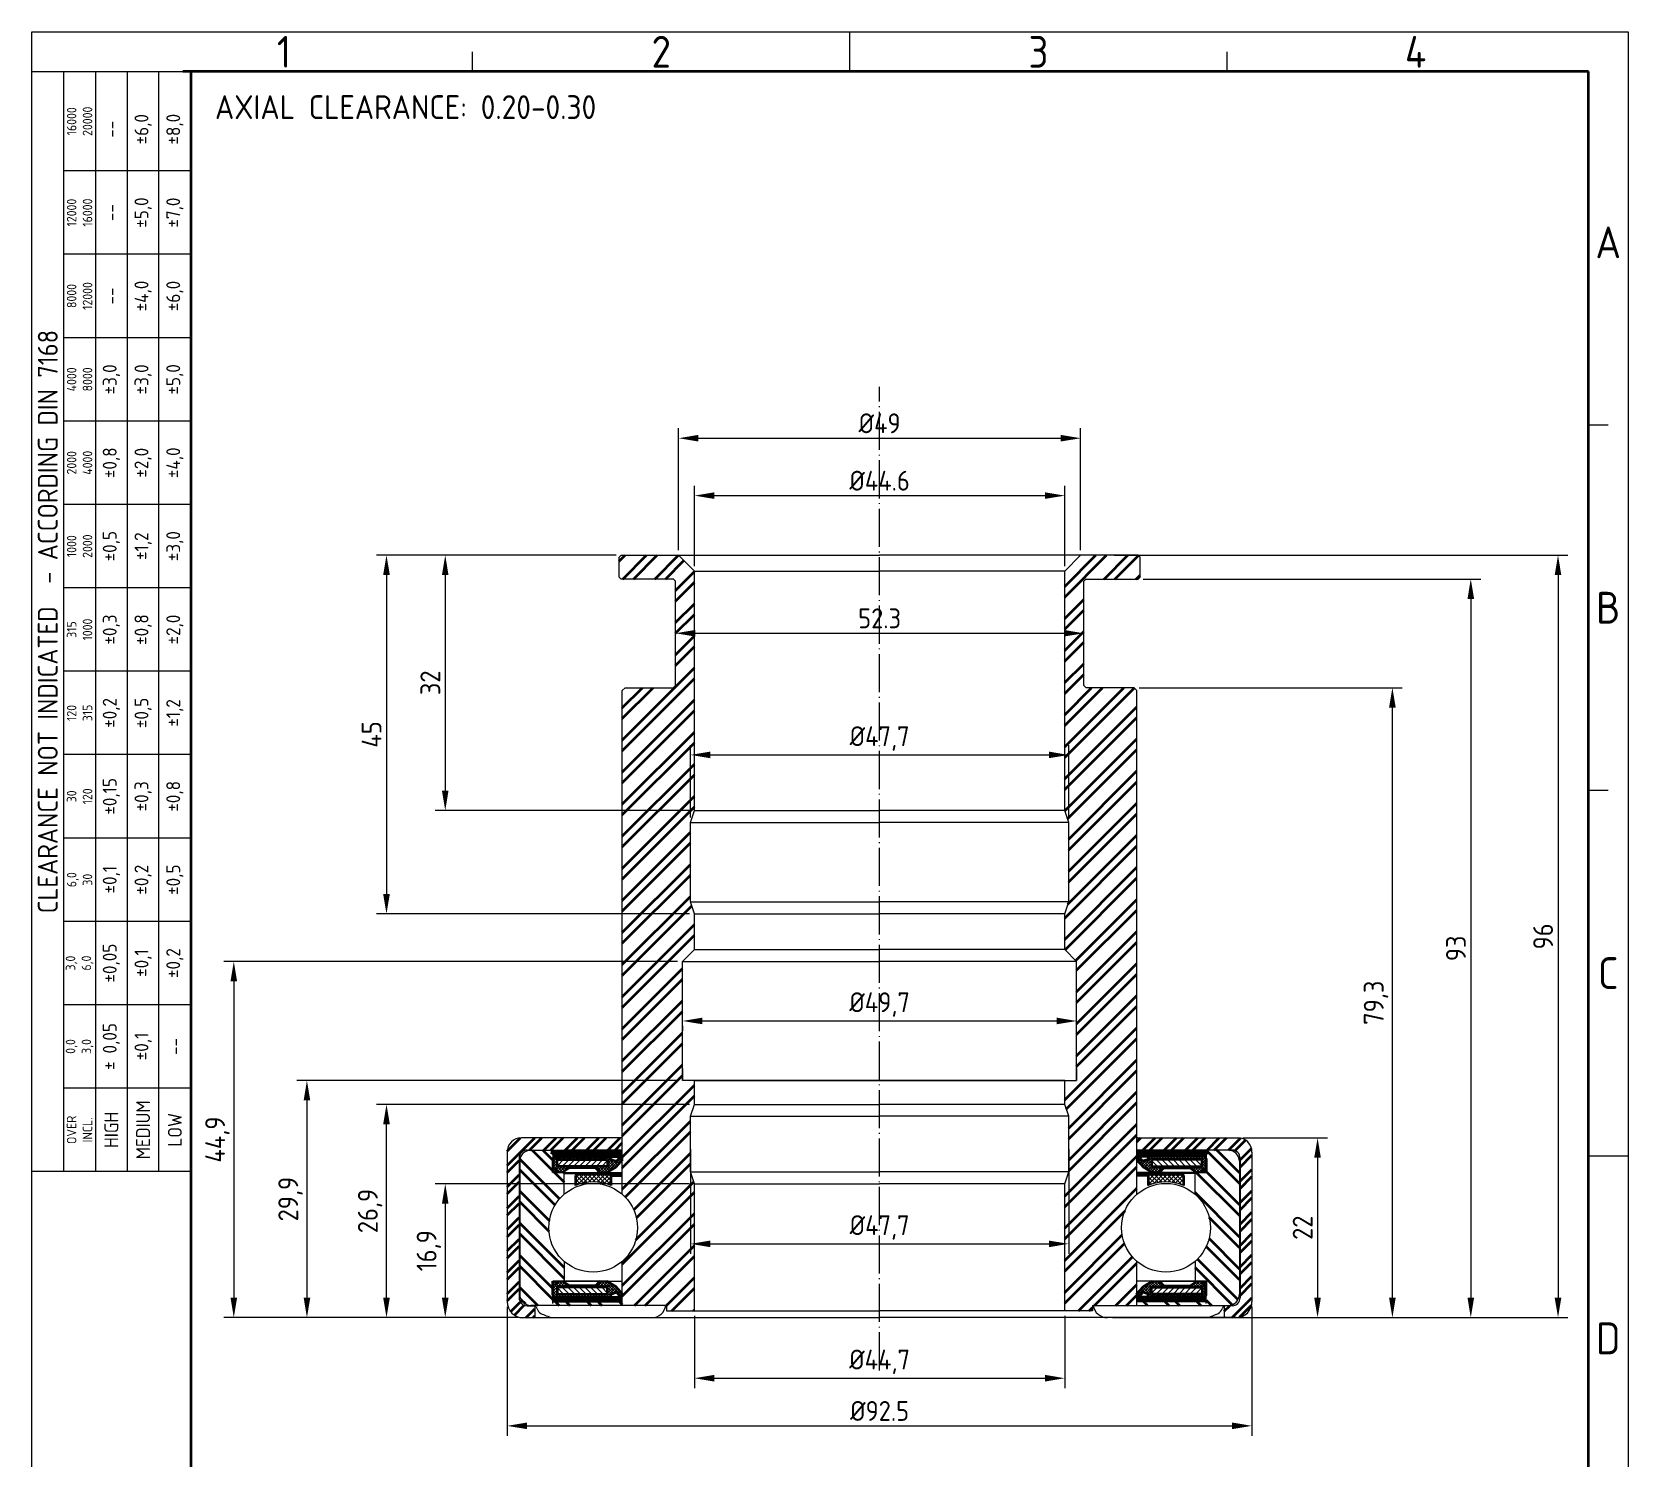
# Model space of a CAD drawing. Extents: x 0 to 201, y 0 to 281.
# Drawn here: x 0 to 201, y 101.4 to 281 of the extents above; entities that cross this region are included whole.
import ezdxf
from ezdxf.enums import TextEntityAlignment as Align

# ---------------------------------------------------------------- set-up
doc = ezdxf.new("R2010")
doc.units = 0
doc.linetypes.add('ACAD_ISO04W100', pattern=[30, 24, -3, 0, -3])
doc.layers.get('0').update_dxf_attribs({"linetype": 'CONTINUOUS'})
doc.layers.get('Defpoints').update_dxf_attribs({"linetype": 'CONTINUOUS'})
for name, color, linetype, lineweight in [('AM_0', 7, 'CONTINUOUS', 50), ('AM_4', 3, 'CONTINUOUS', 25), ('AM_6', 2, 'CONTINUOUS', 35), ('AM_8', 1, 'CONTINUOUS', 25), ('AM_BOR', 7, 'CONTINUOUS', 50)]:
    doc.layers.add(name, color=color, linetype=linetype, lineweight=lineweight)
doc.styles.add('ACISOTS', font='isocp.shx', dxfattribs={"height": 1})
doc.styles.get("Standard").update_dxf_attribs({"font": 'ISOCP.SHX'})
doc.dimstyles.new('ISO-25', dxfattribs={"dimtxt": 2.5, "dimasz": 2.5, "dimexe": 1.25, "dimexo": 0.625, "dimtad": 1, "dimtxsty": 'Standard', "dimcen": 2.5, "dimadec": 0, "dimazin": 0, "dimtfac": 1, "dimtmove": 0, "dimatfit": 3, "dimfxl": 1, "dimarcsym": 0})

# ---------------------------------------------------------------- blocks, each defined once
blk = doc.blocks.new('A4 ZTL')
at = {"layer": 'AM_0'}
for p, q in [((196, 276), (19, 276)), ((20, 276), (20, 5)), ((196, 5), (196, 276))]:
    blk.add_line(p, q, dxfattribs=at)
at = {"layer": 'AM_BOR', "color": 135, "lineweight": 25}
for p, q in [((0, 0), (0, 281)), ((0, 281), (201, 281)), ((103, 276), (103, 281)), ((201, 281), (201, 0)), ((55.5, 276), (55.5, 278.5)), ((150.5, 276), (150.5, 278.5)), ((4, 137.5), (4, 276)), ((8, 276), (8, 137.5)), ((12, 276), (12, 137.5)), ((16, 137.5), (16, 276)), ((20, 263.5), (4, 263.5)), ((20, 253), (4, 253)), ((20, 242.5), (4, 242.5)), ((20, 232), (4, 232)), ((198.5, 231.5), (196, 231.5)), ((20, 221.5), (4, 221.5)), ((20, 211), (4, 211)), ((20, 200.5), (4, 200.5)), ((20, 190), (4, 190)), ((198.5, 185.5), (196, 185.5)), ((20, 179.5), (4, 179.5)), ((20, 169), (4, 169)), ((20, 158.5), (4, 158.5)), ((20, 148), (4, 148)), ((196, 139.5), (201, 139.5))]:
    blk.add_line(p, q, dxfattribs=at)
blk.add_lwpolyline([(20, 276), (20, 137.5), (0, 137.5), (0, 276)], close=True, dxfattribs=at)
at = {"layer": 'AM_BOR', "color": 135, "lineweight": 25, "style": 'ACISOTS'}
for s, p in [('1', (31.75, 278.5)), ('2', (79.25, 278.5)), ('3', (126.75, 278.5)), ('4', (174.25, 278.5)), ('A', (198.5, 254.5)), ('B', (198.5, 208.5)), ('C', (198.5, 162.5)), ('D', (198.5, 116.5))]:
    blk.add_text(s, height=4, dxfattribs=at).set_placement(p, align=Align.MIDDLE)
at = {"layer": 'AM_BOR', "color": 135, "lineweight": 25, "attachment_point": 5, "rotation": 90}
for s, insert, char_height, width in [('16000\\P20000', (6, 269.75), 1.2, 12.5), ('--', (10, 268.75), 1.75, 10.5), ('±6,0', (14, 268.75), 1.75, 10.5), ('±8,0', (18, 268.75), 1.75, 10.5), ('12000\\P16000', (6, 258.25), 1.2, 10.5), ('±5,0', (14, 258.25), 1.75, 10.5), ('±7,0', (18, 258.25), 1.75, 10.5), ('--', (10, 258.25), 1.75, 10.5), ('8000\\P12000', (6, 247.75), 1.2, 10.5), ('±4,0', (14, 247.75), 1.75, 10.5), ('±6,0', (18, 247.75), 1.75, 10.5), ('--', (10, 247.75), 1.75, 10.5), ('{\\Fisocp.shx|c0;CLEARANCE NOT INDICATED  - ACCORDING DIN 7168}', (2, 206.75), 2.5, 138.5), ('4000\\P8000', (6, 237.25), 1.2, 10.5), ('±3,0', (10, 237.25), 1.75, 10.5), ('±3,0', (14, 237.25), 1.75, 10.5), ('±5,0', (18, 237.25), 1.75, 10.5), ('2000\\P4000', (6, 226.75), 1.2, 10.5), ('±0,8', (10, 226.75), 1.75, 10.5), ('±2,0', (14, 226.75), 1.75, 10.5), ('±4,0', (18, 226.75), 1.75, 10.5), ('1000\\P2000', (6, 216.25), 1.2, 10.5), ('±0,5', (10, 216.25), 1.75, 10.5), ('±1,2', (14, 216.25), 1.75, 10.5), ('±3,0', (18, 216.25), 1.75, 10.5), ('315\\P1000', (6, 205.75), 1.2, 10.5), ('±0,3', (10, 205.75), 1.75, 10.5), ('±0,8', (14, 205.75), 1.75, 10.5), ('±2,0', (18, 205.75), 1.75, 10.5), ('±0,2', (10, 195.25), 1.75, 10.5), ('±0,5', (14, 195.25), 1.75, 10.5), ('120\\P315', (6, 195.25), 1.2, 10.5), ('±1,2', (18, 195.25), 1.75, 10.5), ('30\\P120', (6, 184.75), 1.2, 10.5), ('±0,15', (10, 184.75), 1.75, 10.5), ('±0,3', (14, 184.75), 1.75, 10.5), ('±0,8', (18, 184.75), 1.75, 10.5), ('6,0\\P30', (6, 174.25), 1.2, 10.5), ('±0,1', (10, 174.25), 1.75, 10.5), ('±0,2', (14, 174.25), 1.75, 10.5), ('±0,5', (18, 174.25), 1.75, 10.5), ('±0,05', (10, 163.75), 1.75, 10.5), ('±0,1', (14, 163.75), 1.75, 10.5), ('±0,2', (18, 163.75), 1.75, 10.5), ('3,0\\P6,0', (6, 163.75), 1.2, 10.5), ('± 0,05', (10, 153.25), 1.75, 10.5), ('0,0\\P3,0', (6, 153.25), 1.2, 10.5), ('\\pt4.79529;±0,1', (14, 153.25), 1.75, 10.5), ('--', (18, 153.25), 1.75, 10.5), ('HIGH', (10, 142.75), 1.75, 10.5), ('MEDIUM', (14, 142.75), 1.75, 10.5), ('LOW', (18, 142.75), 1.75, 10.5), ('{\\Fisocp.shx|c0;OVER\\PINCL.}', (6, 142.75), 1.2, 10.5)]:
    blk.add_mtext(s, dxfattribs=dict(at, insert=insert, char_height=char_height, width=width))
blk = doc.blocks.new('*D67')
at = {"layer": 'AM_4', "color": 0, "lineweight": -2, "transparency": 16777216}
for p, q in [((136.3, 215.11), (193.43, 215.11)), ((192.18, 212.61), (192.18, 121.61)), ((136.06, 119.11), (193.43, 119.11))]:
    blk.add_line(p, q, dxfattribs=at)
at = {"layer": 'AM_4', "color": 0, "transparency": 16777216}
for points in [[(191.76, 212.61), (192.59, 212.61), (192.18, 215.11)], [(191.76, 121.61), (192.59, 121.61), (192.18, 119.11)]]:
    blk.add_solid(points, dxfattribs=at)
at = {"layer": 'Defpoints', "color": 0, "transparency": 16777216}
for p in [(135.68, 215.11), (135.43, 119.11), (192.18, 119.11)]:
    blk.add_point(p, dxfattribs=at)
at = {"layer": 'AM_4', "color": 0, "transparency": 16777216, "insert": (190.3, 167.11), "char_height": 2.5, "attachment_point": 5, "rotation": 90}
blk.add_mtext('96', dxfattribs=at)
blk = doc.blocks.new('*D68')
at = {"layer": 'AM_4', "color": 0, "lineweight": -2, "transparency": 16777216}
for p, q in [((139.92, 212.11), (182.44, 212.11)), ((181.19, 209.61), (181.19, 121.61)), ((171.94, 119.11), (182.44, 119.11))]:
    blk.add_line(p, q, dxfattribs=at)
at = {"layer": 'AM_4', "color": 0, "transparency": 16777216}
for points in [[(180.78, 209.61), (181.61, 209.61), (181.19, 212.11)], [(180.78, 121.61), (181.61, 121.61), (181.19, 119.11)]]:
    blk.add_solid(points, dxfattribs=at)
at = {"layer": 'Defpoints', "color": 0, "transparency": 16777216}
for p in [(139.3, 212.11), (171.32, 119.11), (181.19, 119.11)]:
    blk.add_point(p, dxfattribs=at)
at = {"layer": 'AM_4', "color": 0, "transparency": 16777216, "insert": (179.32, 165.61), "char_height": 2.5, "attachment_point": 5, "rotation": 90}
blk.add_mtext('93', dxfattribs=at)
blk = doc.blocks.new('*D69')
at = {"layer": 'AM_4', "color": 0, "lineweight": -2, "transparency": 16777216}
for p, q in [((59.85, 120.48), (59.85, 104.23)), ((153.64, 120.48), (153.64, 104.23)), ((62.35, 105.48), (151.14, 105.48))]:
    blk.add_line(p, q, dxfattribs=at)
at = {"layer": 'AM_4', "color": 0, "transparency": 16777216}
for points in [[(62.35, 105.9), (62.35, 105.07), (59.85, 105.48)], [(151.14, 105.9), (151.14, 105.07), (153.64, 105.48)]]:
    blk.add_solid(points, dxfattribs=at)
at = {"layer": 'Defpoints', "color": 0, "transparency": 16777216}
for p in [(59.85, 121.11), (153.64, 121.11), (153.64, 105.48)]:
    blk.add_point(p, dxfattribs=at)
at = {"layer": 'AM_4', "color": 0, "transparency": 16777216, "insert": (106.75, 107.36), "char_height": 2.5, "attachment_point": 5}
blk.add_mtext('%%C92.5', dxfattribs=at)
blk = doc.blocks.new('*D70')
at = {"layer": 'AM_4', "color": 0, "lineweight": -2, "transparency": 16777216}
for p, q in [((83.43, 119.34), (83.43, 110.23)), ((130.06, 119.34), (130.06, 110.23)), ((85.93, 111.48), (127.56, 111.48))]:
    blk.add_line(p, q, dxfattribs=at)
at = {"layer": 'AM_4', "color": 0, "transparency": 16777216}
for points in [[(85.93, 111.9), (85.93, 111.06), (83.43, 111.48)], [(127.56, 111.9), (127.56, 111.06), (130.06, 111.48)]]:
    blk.add_solid(points, dxfattribs=at)
at = {"layer": 'Defpoints', "color": 0, "transparency": 16777216}
for p in [(83.43, 119.96), (130.06, 119.96), (130.06, 111.48)]:
    blk.add_point(p, dxfattribs=at)
at = {"layer": 'AM_4', "color": 0, "transparency": 16777216, "insert": (106.75, 113.54), "char_height": 2.5, "attachment_point": 5}
blk.add_mtext('%%C44,7', dxfattribs=at)
blk = doc.blocks.new('*D71')
at = {"layer": 'AM_4', "color": 0, "lineweight": -2, "transparency": 16777216}
for p, q in [((152.48, 141.75), (163.15, 141.75)), ((161.9, 139.25), (161.9, 121.61)), ((150.77, 119.11), (163.15, 119.11))]:
    blk.add_line(p, q, dxfattribs=at)
at = {"layer": 'AM_4', "color": 0, "transparency": 16777216}
for points in [[(161.48, 139.25), (162.31, 139.25), (161.9, 141.75)], [(161.48, 121.61), (162.31, 121.61), (161.9, 119.11)]]:
    blk.add_solid(points, dxfattribs=at)
at = {"layer": 'Defpoints', "color": 0, "transparency": 16777216}
for p in [(151.85, 141.75), (150.14, 119.11), (161.9, 119.11)]:
    blk.add_point(p, dxfattribs=at)
at = {"layer": 'AM_4', "color": 0, "transparency": 16777216, "insert": (160.02, 130.43), "char_height": 2.5, "attachment_point": 5, "rotation": 90}
blk.add_mtext('22', dxfattribs=at)
blk = doc.blocks.new('*D72')
at = {"layer": 'AM_4', "color": 0, "lineweight": -2, "transparency": 16777216}
for p, q in [((83.43, 213.73), (83.43, 223.86)), ((130.06, 213.73), (130.06, 223.86)), ((85.93, 222.61), (127.56, 222.61))]:
    blk.add_line(p, q, dxfattribs=at)
at = {"layer": 'AM_4', "color": 0, "transparency": 16777216}
for points in [[(85.93, 223.03), (85.93, 222.2), (83.43, 222.61)], [(127.56, 223.03), (127.56, 222.2), (130.06, 222.61)]]:
    blk.add_solid(points, dxfattribs=at)
at = {"layer": 'Defpoints', "color": 0, "transparency": 16777216}
for p in [(130.06, 222.61), (83.43, 213.11), (130.06, 213.11)]:
    blk.add_point(p, dxfattribs=at)
at = {"layer": 'AM_4', "color": 0, "transparency": 16777216, "insert": (106.75, 224.49), "char_height": 2.5, "attachment_point": 5}
blk.add_mtext('%%C44.6', dxfattribs=at)
blk = doc.blocks.new('*D73')
at = {"layer": 'AM_4', "color": 0, "lineweight": -2, "transparency": 16777216}
for p, q in [((81.05, 205.91), (81.05, 206.53)), ((83.55, 205.28), (129.95, 205.28)), ((132.45, 205.91), (132.45, 206.53))]:
    blk.add_line(p, q, dxfattribs=at)
at = {"layer": 'AM_4', "color": 0, "transparency": 16777216}
for points in [[(83.55, 205.7), (83.55, 204.87), (81.05, 205.28)], [(129.95, 205.7), (129.95, 204.87), (132.45, 205.28)]]:
    blk.add_solid(points, dxfattribs=at)
at = {"layer": 'Defpoints', "color": 0, "transparency": 16777216}
for p in [(81.05, 205.28), (132.45, 205.28), (132.45, 205.28)]:
    blk.add_point(p, dxfattribs=at)
at = {"layer": 'AM_4', "color": 0, "transparency": 16777216, "insert": (106.75, 207.16), "char_height": 2.5, "attachment_point": 5}
blk.add_mtext('52.3', dxfattribs=at)
blk = doc.blocks.new('*D74')
at = {"layer": 'AM_4', "color": 0, "lineweight": -2, "transparency": 16777216}
for p, q in [((81.43, 215.73), (81.43, 231.09)), ((83.93, 229.84), (129.56, 229.84)), ((132.06, 215.73), (132.06, 231.09))]:
    blk.add_line(p, q, dxfattribs=at)
at = {"layer": 'AM_4', "color": 0, "transparency": 16777216}
for points in [[(83.93, 230.26), (83.93, 229.43), (81.43, 229.84)], [(129.56, 230.26), (129.56, 229.43), (132.06, 229.84)]]:
    blk.add_solid(points, dxfattribs=at)
at = {"layer": 'Defpoints', "color": 0, "transparency": 16777216}
for p in [(132.06, 229.84), (81.43, 215.11), (132.06, 215.11)]:
    blk.add_point(p, dxfattribs=at)
at = {"layer": 'AM_4', "color": 0, "transparency": 16777216, "insert": (106.75, 231.72), "char_height": 2.5, "attachment_point": 5}
blk.add_mtext('%%C49', dxfattribs=at)
blk = doc.blocks.new('*D75')
at = {"layer": 'AM_4', "color": 0, "lineweight": -2, "transparency": 16777216}
for p, q in [((139.42, 198.41), (172.57, 198.41)), ((171.32, 121.61), (171.32, 195.91)), ((162.52, 119.11), (172.57, 119.11))]:
    blk.add_line(p, q, dxfattribs=at)
at = {"layer": 'AM_4', "color": 0, "transparency": 16777216}
for points in [[(170.9, 195.91), (171.74, 195.91), (171.32, 198.41)], [(170.9, 121.61), (171.74, 121.61), (171.32, 119.11)]]:
    blk.add_solid(points, dxfattribs=at)
at = {"layer": 'Defpoints', "color": 0, "transparency": 16777216}
for p in [(138.8, 198.41), (171.32, 198.41), (161.9, 119.11)]:
    blk.add_point(p, dxfattribs=at)
at = {"layer": 'AM_4', "color": 0, "transparency": 16777216, "insert": (169.26, 158.76), "char_height": 2.5, "attachment_point": 5, "rotation": 90}
blk.add_mtext('79,3', dxfattribs=at)
blk = doc.blocks.new('*D76')
at = {"layer": 'AM_4', "color": 0, "lineweight": -2, "transparency": 16777216}
for p, q in [((82.93, 182.09), (82.93, 191.21)), ((130.56, 182.09), (130.56, 191.21)), ((85.43, 189.96), (128.06, 189.96))]:
    blk.add_line(p, q, dxfattribs=at)
at = {"layer": 'AM_4', "color": 0, "transparency": 16777216}
for points in [[(85.43, 190.38), (85.43, 189.55), (82.93, 189.96)], [(128.06, 190.38), (128.06, 189.55), (130.56, 189.96)]]:
    blk.add_solid(points, dxfattribs=at)
at = {"layer": 'Defpoints', "color": 0, "transparency": 16777216}
for p in [(130.56, 189.96), (82.93, 181.46), (130.56, 181.46)]:
    blk.add_point(p, dxfattribs=at)
at = {"layer": 'AM_4', "color": 0, "transparency": 16777216, "insert": (106.75, 192.03), "char_height": 2.5, "attachment_point": 5}
blk.add_mtext('%%c47,7', dxfattribs=at)
blk = doc.blocks.new('*D77')
at = {"layer": 'AM_4', "color": 0, "lineweight": -2, "transparency": 16777216}
for p, q in [((131.56, 157.09), (131.56, 157.71)), ((81.93, 155.84), (81.93, 155.21)), ((84.43, 156.46), (129.06, 156.46))]:
    blk.add_line(p, q, dxfattribs=at)
at = {"layer": 'AM_4', "color": 0, "transparency": 16777216}
for points in [[(84.43, 156.88), (84.43, 156.05), (81.93, 156.46)], [(129.06, 156.88), (129.06, 156.05), (131.56, 156.46)]]:
    blk.add_solid(points, dxfattribs=at)
at = {"layer": 'Defpoints', "color": 0, "transparency": 16777216}
for p in [(81.93, 156.46), (131.56, 156.46), (131.56, 156.46)]:
    blk.add_point(p, dxfattribs=at)
at = {"layer": 'AM_4', "color": 0, "transparency": 16777216, "insert": (106.75, 158.53), "char_height": 2.5, "attachment_point": 5}
blk.add_mtext('%%C49,7', dxfattribs=at)
blk = doc.blocks.new('*D78')
at = {"layer": 'AM_4', "color": 0, "lineweight": -2, "transparency": 16777216}
for p, q in [((82.93, 140.34), (82.93, 127.15)), ((130.56, 140.34), (130.56, 127.15)), ((85.43, 128.4), (128.06, 128.4))]:
    blk.add_line(p, q, dxfattribs=at)
at = {"layer": 'AM_4', "color": 0, "transparency": 16777216}
for points in [[(85.43, 128.81), (85.43, 127.98), (82.93, 128.4)], [(128.06, 128.81), (128.06, 127.98), (130.56, 128.4)]]:
    blk.add_solid(points, dxfattribs=at)
at = {"layer": 'Defpoints', "color": 0, "transparency": 16777216}
for p in [(82.93, 140.96), (130.56, 140.96), (130.56, 128.4)]:
    blk.add_point(p, dxfattribs=at)
at = {"layer": 'AM_4', "color": 0, "transparency": 16777216, "insert": (106.75, 130.46), "char_height": 2.5, "attachment_point": 5}
blk.add_mtext('%%C47,7', dxfattribs=at)
blk = doc.blocks.new('*D79')
at = {"layer": 'AM_4', "color": 0, "lineweight": -2, "transparency": 16777216}
for p, q in [((82.81, 135.96), (50.8, 135.96)), ((52.05, 133.46), (52.05, 121.61)), ((61.23, 119.11), (50.8, 119.11))]:
    blk.add_line(p, q, dxfattribs=at)
at = {"layer": 'AM_4', "color": 0, "transparency": 16777216}
for points in [[(51.63, 133.46), (52.46, 133.46), (52.05, 135.96)], [(51.63, 121.61), (52.46, 121.61), (52.05, 119.11)]]:
    blk.add_solid(points, dxfattribs=at)
at = {"layer": 'Defpoints', "color": 0, "transparency": 16777216}
for p in [(83.43, 135.96), (52.05, 119.11), (61.85, 119.11)]:
    blk.add_point(p, dxfattribs=at)
at = {"layer": 'AM_4', "color": 0, "transparency": 16777216, "insert": (49.99, 127.53), "char_height": 2.5, "attachment_point": 5, "rotation": 90}
blk.add_mtext('16,9', dxfattribs=at)
blk = doc.blocks.new('*D80')
at = {"layer": 'AM_4', "color": 0, "lineweight": -2, "transparency": 16777216}
for p, q in [((82.81, 145.96), (43.4, 145.96)), ((44.65, 121.61), (44.65, 143.46)), ((48.72, 119.11), (43.4, 119.11))]:
    blk.add_line(p, q, dxfattribs=at)
at = {"layer": 'AM_4', "color": 0, "transparency": 16777216}
for points in [[(44.23, 143.46), (45.07, 143.46), (44.65, 145.96)], [(44.23, 121.61), (45.07, 121.61), (44.65, 119.11)]]:
    blk.add_solid(points, dxfattribs=at)
at = {"layer": 'Defpoints', "color": 0, "transparency": 16777216}
for p in [(44.65, 145.96), (83.43, 145.96), (49.34, 119.11)]:
    blk.add_point(p, dxfattribs=at)
at = {"layer": 'AM_4', "color": 0, "transparency": 16777216, "insert": (42.59, 132.53), "char_height": 2.5, "attachment_point": 5, "rotation": 90}
blk.add_mtext('26,9', dxfattribs=at)
blk = doc.blocks.new('*D81')
at = {"layer": 'AM_4', "color": 0, "lineweight": -2, "transparency": 16777216}
for p, q in [((81.31, 148.96), (33.38, 148.96)), ((34.63, 146.46), (34.63, 121.61)), ((60.6, 119.11), (33.38, 119.11))]:
    blk.add_line(p, q, dxfattribs=at)
at = {"layer": 'AM_4', "color": 0, "transparency": 16777216}
for points in [[(34.22, 146.46), (35.05, 146.46), (34.63, 148.96)], [(34.22, 121.61), (35.05, 121.61), (34.63, 119.11)]]:
    blk.add_solid(points, dxfattribs=at)
at = {"layer": 'Defpoints', "color": 0, "transparency": 16777216}
for p in [(81.93, 148.96), (34.63, 119.11), (61.23, 119.11)]:
    blk.add_point(p, dxfattribs=at)
at = {"layer": 'AM_4', "color": 0, "transparency": 16777216, "insert": (32.57, 134.03), "char_height": 2.5, "attachment_point": 5, "rotation": 90}
blk.add_mtext('29,9', dxfattribs=at)
blk = doc.blocks.new('*D82')
at = {"layer": 'AM_4', "color": 0, "lineweight": -2, "transparency": 16777216}
for p, q in [((81.31, 163.96), (24.17, 163.96)), ((25.42, 161.46), (25.42, 121.61)), ((51.42, 119.11), (24.17, 119.11))]:
    blk.add_line(p, q, dxfattribs=at)
at = {"layer": 'AM_4', "color": 0, "transparency": 16777216}
for points in [[(25.01, 161.46), (25.84, 161.46), (25.42, 163.96)], [(25.01, 121.61), (25.84, 121.61), (25.42, 119.11)]]:
    blk.add_solid(points, dxfattribs=at)
at = {"layer": 'Defpoints', "color": 0, "transparency": 16777216}
for p in [(81.93, 163.96), (25.42, 119.11), (52.05, 119.11)]:
    blk.add_point(p, dxfattribs=at)
at = {"layer": 'AM_4', "color": 0, "transparency": 16777216, "insert": (23.36, 141.53), "char_height": 2.5, "attachment_point": 5, "rotation": 90}
blk.add_mtext('44,9', dxfattribs=at)
blk = doc.blocks.new('*D83')
at = {"layer": 'AM_4', "color": 0, "lineweight": -2, "transparency": 16777216}
for p, q in [((73.57, 215.11), (50.8, 215.11)), ((52.05, 212.61), (52.05, 185.46)), ((82.81, 182.96), (50.8, 182.96))]:
    blk.add_line(p, q, dxfattribs=at)
at = {"layer": 'AM_4', "color": 0, "transparency": 16777216}
for points in [[(51.63, 212.61), (52.46, 212.61), (52.05, 215.11)], [(51.63, 185.46), (52.46, 185.46), (52.05, 182.96)]]:
    blk.add_solid(points, dxfattribs=at)
at = {"layer": 'Defpoints', "color": 0, "transparency": 16777216}
for p in [(74.2, 215.11), (52.05, 182.96), (83.43, 182.96)]:
    blk.add_point(p, dxfattribs=at)
at = {"layer": 'AM_4', "color": 0, "transparency": 16777216, "insert": (50.17, 199.04), "char_height": 2.5, "attachment_point": 5, "rotation": 90}
blk.add_mtext('32', dxfattribs=at)
blk = doc.blocks.new('*D84')
at = {"layer": 'AM_4', "color": 0, "lineweight": -2, "transparency": 16777216}
for p, q in [((51.42, 215.11), (43.4, 215.11)), ((44.65, 212.61), (44.65, 172.46)), ((82.81, 169.96), (43.4, 169.96))]:
    blk.add_line(p, q, dxfattribs=at)
at = {"layer": 'AM_4', "color": 0, "transparency": 16777216}
for points in [[(44.23, 212.61), (45.07, 212.61), (44.65, 215.11)], [(44.23, 172.46), (45.07, 172.46), (44.65, 169.96)]]:
    blk.add_solid(points, dxfattribs=at)
at = {"layer": 'Defpoints', "color": 0, "transparency": 16777216}
for p in [(52.05, 215.11), (44.65, 169.96), (83.43, 169.96)]:
    blk.add_point(p, dxfattribs=at)
at = {"layer": 'AM_4', "color": 0, "transparency": 16777216, "insert": (42.77, 192.54), "char_height": 2.5, "attachment_point": 5, "rotation": 90}
blk.add_mtext('45', dxfattribs=at)

msp = doc.modelspace()

# ---------------------------------------------------------------- hatches: boundary and pattern name
at = {"layer": 'AM_0'}
h = msp.add_hatch(dxfattribs=at)
h.set_pattern_fill('ANSI32', color=1, scale=0.3)
h.set_pattern_definition([(45, (-274.3796, -47.7744), (-2.020558, 2.020558), []), (45, (-273.0326, -47.7744), (-2.020558, 2.020558), [])])
h.paths.add_polyline_path([(83.431, 213.108), (81.431, 215.108), (74.196, 215.108), (73.946, 214.858), (73.946, 212.358), (74.196, 212.108), (80.796, 212.108), (81.046, 211.858), (81.046, 198.708), (80.746, 198.408), (74.696, 198.408), (74.346, 198.058), (74.346, 139.057), (74.375, 139.03), (74.346, 138.997), (74.346, 134.636, -0.217055), (76.266, 130.421, -0.217055), (74.346, 126.207), (74.346, 122.095), (74.375, 122.062), (74.346, 122.035), (74.346, 120.646), (79.931, 120.646), (79.931, 119.963), (83.431, 119.963), (83.431, 135.963), (82.931, 137.463), (82.931, 144.463), (83.431, 145.963), (83.431, 148.963), (81.931, 148.963), (81.931, 150.463), (81.931, 163.963), (83.431, 165.463), (83.431, 169.963), (82.931, 171.463), (82.931, 181.463), (83.431, 182.963)])
h.paths.add_polyline_path([(139.146, 198.058), (138.796, 198.408), (132.746, 198.408), (132.446, 198.708), (132.446, 211.858), (132.696, 212.108), (139.296, 212.108), (139.546, 212.358), (139.546, 214.858), (139.296, 215.108), (132.06, 215.108), (130.06, 213.108), (130.06, 182.963), (130.56, 181.463), (130.56, 171.463), (130.06, 169.963), (130.06, 165.463), (131.56, 163.963), (131.56, 148.963), (130.06, 148.963), (130.06, 145.963), (130.56, 144.463), (130.56, 137.463), (130.06, 135.963), (130.06, 119.963), (133.56, 119.963), (133.56, 120.646), (139.146, 120.646), (139.146, 122.035), (139.116, 122.062), (139.146, 122.095), (139.146, 126.207, -0.217055), (137.226, 130.421, -0.217055), (139.146, 134.636), (139.146, 138.997), (139.116, 139.03), (139.146, 139.057)])
h = msp.add_hatch(dxfattribs=at)
h.set_pattern_fill('ANSI32', color=1, scale=0.2)
h.set_pattern_definition([(45, (-274.3796, -47.7744), (-1.3470384, 1.3470384), []), (45, (-273.4816, -47.7744), (-1.3470384, 1.3470384), [])])
h.paths.add_polyline_path([(73.129, 140.196), (74.346, 140.196), (74.346, 141.748), (74.246, 141.748), (61.641, 141.748, 0.4142136), (59.851, 139.958), (59.851, 121.105, 0.4142136), (61.851, 119.105), (63.351, 119.105), (63.351, 120.605), (62.351, 120.605, -0.4142136), (61.351, 121.605), (61.351, 139.196, -0.4142136), (62.351, 140.196)])
h.paths.add_polyline_path([(146.477, 140.196), (150.666, 140.196), (151.141, 140.196, -0.4142136), (152.141, 139.196), (152.141, 121.605, -0.4142136), (151.141, 120.605), (150.141, 120.605), (150.141, 119.105), (151.641, 119.105, 0.4142136), (153.641, 121.105), (153.641, 139.958, 0.4142136), (151.851, 141.748), (139.146, 141.748), (139.146, 140.196)])
h = msp.add_hatch(dxfattribs=at)
h.set_pattern_fill('ANSI32', color=1, scale=0.3, angle=90)
h.set_pattern_definition([(135, (-274.3796, -47.7744), (-2.020558, -2.020558), []), (135, (-274.3796, -46.4274), (-2.020558, -2.020558), [])])
h.paths.add_polyline_path([(65.618, 139.159), (65.618, 139.721), (65.34, 139.944), (65.618, 139.944), (65.618, 140.196), (62.825, 140.196, 0.4142136), (61.429, 138.8), (61.429, 122.043, 0.4142136), (62.825, 120.646), (74.346, 120.646), (74.346, 121.2), (65.618, 121.2), (65.618, 123.689), (67.015, 123.689), (67.015, 126.207, -0.217055), (65.095, 130.421, -0.217055), (67.015, 134.636), (67.015, 137.264), (66.875, 137.403), (65.618, 137.403)])
h.paths.add_polyline_path([(150.666, 140.196), (147.873, 140.196), (147.873, 139.944), (148.151, 139.944), (147.873, 139.721), (147.873, 137.403), (146.616, 137.403), (146.477, 137.264), (146.477, 134.636, -0.217055), (148.397, 130.421, -0.217055), (146.477, 126.207), (146.477, 123.689), (147.873, 123.689), (147.873, 121.933), (147.873, 121.2), (139.146, 121.2), (139.146, 120.646), (150.666, 120.646, 0.4142136), (152.062, 122.043), (152.062, 138.793, 0.415553)])
at = {"layer": 'AM_8'}
h = msp.add_hatch(dxfattribs=at)
h.set_pattern_fill('_U', color=256, scale=0.250789, angle=135, style=0, double=1, pattern_type=0)
h.set_pattern_definition([(225, (296.8268, 226.311), (-0.17733484, 0.17733484), []), (135, (296.8268, 226.311), (0.17733484, 0.17733484), [])])
edge = h.paths.add_edge_path()
edge.add_line((65.869, 139.41), (72.906, 139.41))
edge.add_line((72.906, 139.41), (72.906, 139.02))
edge.add_line((72.906, 139.02), (73.61, 138.79))
edge.add_line((73.61, 138.79), (74.069, 139.304))
edge.add_line((74.069, 139.304), (74.346, 139.057))
edge.add_line((74.346, 139.057), (74.346, 138.997))
edge.add_line((74.346, 138.997), (73.514, 138.067))
edge.add_line((73.514, 138.067), (72.395, 137.403))
edge.add_line((72.395, 137.403), (71.512, 137.403))
edge.add_line((71.512, 137.403), (70.969, 137.991))
edge.add_line((70.969, 137.991), (67.692, 137.991))
edge.add_line((67.692, 137.991), (66.797, 137.403))
edge.add_line((66.797, 137.403), (66.091, 137.403))
edge.add_line((66.091, 137.403), (65.968, 137.925))
edge.add_line((65.968, 137.925), (65.968, 137.403))
edge.add_line((65.968, 137.403), (65.869, 137.403))
edge.add_arc((65.869, 137.654), 0.251, 540, 630, ccw=False)
edge.add_line((65.618, 137.654), (65.618, 139.159))
edge.add_line((65.618, 139.159), (65.869, 139.41))
h.paths.add_polyline_path([(72.497, 138.144), (72.497, 139.01), (66.13, 139.01), (66.13, 138.144)], flags=16)
h = msp.add_hatch(dxfattribs=at)
h.set_pattern_fill('_U', color=256, scale=0.501579, angle=135, style=0, pattern_type=0)
h.set_pattern_definition([(225, (296.8268, 226.311), (-0.3546697, 0.3546697), [])])
h.paths.add_polyline_path([(72.497, 138.144), (66.13, 138.144), (66.13, 139.01), (72.497, 139.01)])
h = msp.add_hatch(dxfattribs=at)
h.set_pattern_fill('_U', color=256, scale=0.250789, angle=135, style=0, double=1, pattern_type=0)
h.set_pattern_definition([(315, (-83.33556, 226.311), (0.17733484, 0.17733484), []), (45, (-83.33556, 226.311), (-0.17733484, 0.17733484), [])])
edge = h.paths.add_edge_path()
edge.add_line((147.622, 139.41), (140.585, 139.41))
edge.add_line((140.585, 139.41), (140.585, 139.02))
edge.add_line((140.585, 139.02), (139.882, 138.79))
edge.add_line((139.882, 138.79), (139.422, 139.304))
edge.add_line((139.422, 139.304), (139.146, 139.057))
edge.add_line((139.146, 139.057), (139.146, 138.997))
edge.add_line((139.146, 138.997), (139.977, 138.067))
edge.add_line((139.977, 138.067), (141.096, 137.403))
edge.add_line((141.096, 137.403), (141.979, 137.403))
edge.add_line((141.979, 137.403), (142.522, 137.991))
edge.add_line((142.522, 137.991), (145.799, 137.991))
edge.add_line((145.799, 137.991), (146.694, 137.403))
edge.add_line((146.694, 137.403), (147.401, 137.403))
edge.add_line((147.401, 137.403), (147.524, 137.925))
edge.add_line((147.524, 137.925), (147.524, 137.403))
edge.add_line((147.524, 137.403), (147.622, 137.403))
edge.add_arc((147.622, 137.654), 0.251, -90, 0)
edge.add_line((147.873, 137.654), (147.873, 139.159))
edge.add_line((147.873, 139.159), (147.622, 139.41))
h.paths.add_polyline_path([(140.994, 138.144), (140.994, 139.01), (147.361, 139.01), (147.361, 138.144)], flags=16)
h = msp.add_hatch(dxfattribs=at)
h.set_pattern_fill('_U', color=256, scale=0.501579, angle=135, style=0, pattern_type=0)
h.set_pattern_definition([(315, (-83.33556, 226.311), (0.3546697, 0.3546697), [])])
h.paths.add_polyline_path([(140.994, 138.144), (147.361, 138.144), (147.361, 139.01), (140.994, 139.01)])
h = msp.add_hatch(dxfattribs=at)
h.set_pattern_fill('_U', color=256, scale=0.250789, angle=135, style=0, double=1, pattern_type=0)
h.set_pattern_definition([(135, (296.8268, 34.78094), (-0.17733484, -0.17733484), []), (225, (296.8268, 34.78094), (0.17733484, -0.17733484), [])])
edge = h.paths.add_edge_path()
edge.add_line((65.869, 121.682), (72.906, 121.682))
edge.add_line((72.906, 121.682), (72.906, 122.072))
edge.add_line((72.906, 122.072), (73.61, 122.302))
edge.add_line((73.61, 122.302), (74.069, 121.788))
edge.add_line((74.069, 121.788), (74.346, 122.035))
edge.add_line((74.346, 122.035), (74.346, 122.095))
edge.add_line((74.346, 122.095), (73.514, 123.025))
edge.add_line((73.514, 123.025), (72.395, 123.689))
edge.add_line((72.395, 123.689), (71.512, 123.689))
edge.add_line((71.512, 123.689), (70.969, 123.101))
edge.add_line((70.969, 123.101), (67.692, 123.101))
edge.add_line((67.692, 123.101), (66.797, 123.689))
edge.add_line((66.797, 123.689), (66.091, 123.689))
edge.add_line((66.091, 123.689), (65.968, 123.167))
edge.add_line((65.968, 123.167), (65.968, 123.689))
edge.add_line((65.968, 123.689), (65.869, 123.689))
edge.add_arc((65.869, 123.438), 0.251, -270, -180)
edge.add_line((65.618, 123.438), (65.618, 121.933))
edge.add_line((65.618, 121.933), (65.869, 121.682))
h.paths.add_polyline_path([(72.497, 122.948), (72.497, 122.082), (66.13, 122.082), (66.13, 122.948)], flags=16)
h = msp.add_hatch(dxfattribs=at)
h.set_pattern_fill('_U', color=256, scale=0.501579, angle=135, style=0, pattern_type=0)
h.set_pattern_definition([(135, (296.8268, 34.78094), (-0.3546697, -0.3546697), [])])
h.paths.add_polyline_path([(72.497, 122.948), (66.13, 122.948), (66.13, 122.082), (72.497, 122.082)])
h = msp.add_hatch(dxfattribs=at)
h.set_pattern_fill('_U', color=256, scale=0.250789, angle=135, style=0, double=1, pattern_type=0)
h.set_pattern_definition([(45, (-83.33556, 34.78094), (0.17733484, -0.17733484), []), (315, (-83.33556, 34.78094), (-0.17733484, -0.17733484), [])])
edge = h.paths.add_edge_path()
edge.add_line((147.622, 121.682), (140.585, 121.682))
edge.add_line((140.585, 121.682), (140.585, 122.072))
edge.add_line((140.585, 122.072), (139.882, 122.302))
edge.add_line((139.882, 122.302), (139.422, 121.788))
edge.add_line((139.422, 121.788), (139.146, 122.035))
edge.add_line((139.146, 122.035), (139.146, 122.095))
edge.add_line((139.146, 122.095), (139.977, 123.025))
edge.add_line((139.977, 123.025), (141.096, 123.689))
edge.add_line((141.096, 123.689), (141.979, 123.689))
edge.add_line((141.979, 123.689), (142.522, 123.101))
edge.add_line((142.522, 123.101), (145.799, 123.101))
edge.add_line((145.799, 123.101), (146.694, 123.689))
edge.add_line((146.694, 123.689), (147.401, 123.689))
edge.add_line((147.401, 123.689), (147.524, 123.167))
edge.add_line((147.524, 123.167), (147.524, 123.689))
edge.add_line((147.524, 123.689), (147.622, 123.689))
edge.add_arc((147.622, 123.438), 0.251, 720, 810, ccw=False)
edge.add_line((147.873, 123.438), (147.873, 121.933))
edge.add_line((147.873, 121.933), (147.622, 121.682))
h.paths.add_polyline_path([(140.994, 122.948), (140.994, 122.082), (147.361, 122.082), (147.361, 122.948)], flags=16)
h = msp.add_hatch(dxfattribs=at)
h.set_pattern_fill('_U', color=256, scale=0.501579, angle=135, style=0, pattern_type=0)
h.set_pattern_definition([(45, (-83.33556, 34.78094), (0.3546697, -0.3546697), [])])
h.paths.add_polyline_path([(140.994, 122.948), (147.361, 122.948), (147.361, 122.082), (140.994, 122.082)])

# ---------------------------------------------------------------- linework, layer by layer
at = {"linetype": 'ACAD_ISO04W100', "ltscale": 0.2}
msp.add_line((106.746, 112.464), (106.746, 236.304), dxfattribs=at)
for p, q in [((73.946, 214.858), (74.196, 215.108)), ((74.196, 215.108), (81.431, 215.108)), ((83.431, 213.108), (81.431, 215.108)), ((81.431, 215.108), (106.746, 215.108)), ((132.06, 215.108), (106.746, 215.108)), ((130.06, 213.108), (132.06, 215.108)), ((139.296, 215.108), (132.06, 215.108)), ((139.546, 214.858), (139.296, 215.108)), ((73.946, 212.358), (73.946, 214.858)), ((83.431, 182.963), (83.431, 213.108)), ((83.431, 213.108), (106.746, 213.108)), ((130.06, 213.108), (106.746, 213.108)), ((130.06, 182.963), (130.06, 213.108)), ((139.546, 212.358), (139.546, 214.858)), ((73.946, 212.358), (74.196, 212.108)), ((80.796, 212.108), (74.196, 212.108)), ((80.796, 212.108), (81.046, 211.858)), ((81.046, 198.708), (81.046, 211.858)), ((132.696, 212.108), (132.446, 211.858)), ((132.446, 198.708), (132.446, 211.858)), ((132.696, 212.108), (139.296, 212.108)), ((139.546, 212.358), (139.296, 212.108)), ((74.696, 198.408), (74.346, 198.058)), ((74.346, 134.636), (74.346, 198.058)), ((74.696, 198.408), (80.746, 198.408)), ((81.046, 198.708), (80.746, 198.408)), ((132.446, 198.708), (132.746, 198.408)), ((138.796, 198.408), (132.746, 198.408)), ((138.796, 198.408), (139.146, 198.058)), ((139.146, 134.636), (139.146, 198.058)), ((82.931, 181.463), (83.431, 182.963)), ((83.431, 182.963), (106.746, 182.963)), ((84.431, 182.963), (84.431, 182.963)), ((130.06, 182.963), (106.746, 182.963)), ((129.06, 182.963), (129.06, 182.963)), ((129.06, 182.963), (129.06, 182.963)), ((129.06, 182.963), (129.06, 182.963)), ((130.56, 181.463), (130.06, 182.963)), ((82.931, 171.463), (82.931, 181.463)), ((82.931, 181.463), (106.746, 181.463)), ((130.56, 181.463), (106.746, 181.463)), ((130.56, 171.463), (130.56, 181.463)), ((83.431, 169.963), (82.931, 171.463)), ((82.931, 171.463), (106.746, 171.463)), ((130.56, 171.463), (106.746, 171.463)), ((130.06, 169.963), (130.56, 171.463)), ((83.431, 165.463), (83.431, 169.963)), ((83.431, 169.963), (106.746, 169.963)), ((84.431, 169.963), (84.431, 169.963)), ((130.06, 169.963), (106.746, 169.963)), ((129.06, 169.963), (129.06, 169.963)), ((130.06, 165.463), (130.06, 169.963)), ((130.06, 165.463), (130.06, 169.963)), ((81.931, 163.963), (83.431, 165.463)), ((83.431, 165.463), (106.746, 165.463)), ((130.06, 165.463), (106.746, 165.463)), ((131.56, 163.963), (130.06, 165.463)), ((81.931, 163.963), (106.746, 163.963)), ((81.931, 148.963), (81.931, 163.963)), ((131.56, 163.963), (106.746, 163.963)), ((131.56, 148.963), (131.56, 163.963)), ((81.931, 150.463), (81.931, 148.963)), ((83.431, 148.963), (81.931, 148.963)), ((130.06, 148.963), (83.431, 148.963)), ((83.431, 148.963), (83.431, 148.963)), ((83.431, 148.963), (106.746, 148.963)), ((83.431, 148.963), (83.431, 148.963)), ((83.431, 148.963), (130.06, 148.963)), ((83.431, 148.963), (106.746, 148.963)), ((83.431, 148.963), (83.431, 148.963)), ((83.431, 145.963), (83.431, 148.963)), ((130.06, 148.963), (106.746, 148.963)), ((130.06, 148.963), (130.06, 148.963)), ((130.06, 148.963), (131.56, 148.963)), ((130.06, 145.963), (130.06, 148.963)), ((131.56, 150.463), (131.56, 148.963)), ((82.931, 144.463), (83.431, 145.963)), ((83.431, 145.963), (106.746, 145.963)), ((84.431, 145.963), (84.431, 145.963)), ((130.06, 145.963), (106.746, 145.963)), ((129.06, 145.963), (129.06, 145.963)), ((129.06, 145.963), (129.06, 145.963)), ((129.06, 145.963), (129.06, 145.963)), ((130.56, 144.463), (130.06, 145.963)), ((82.931, 137.463), (82.931, 144.463)), ((82.931, 144.463), (106.746, 144.463)), ((130.56, 144.463), (106.746, 144.463)), ((130.56, 137.463), (130.56, 144.463)), ((74.346, 141.748), (61.641, 141.748)), ((74.246, 141.748), (74.346, 141.748)), ((139.146, 141.748), (151.851, 141.748)), ((139.246, 141.748), (139.146, 141.748)), ((59.851, 139.958), (59.851, 121.105)), ((61.351, 139.196), (61.351, 121.605)), ((61.429, 138.8), (61.429, 122.043)), ((62.351, 140.196), (73.129, 140.196)), ((62.825, 140.196), (74.346, 140.196)), ((65.618, 140.196), (65.618, 137.403)), ((74.346, 140.196), (67.015, 140.196)), ((150.666, 140.196), (139.146, 140.196)), ((139.146, 140.196), (146.477, 140.196)), ((151.141, 140.196), (140.363, 140.196)), ((147.873, 140.196), (147.873, 137.403)), ((152.062, 138.8), (152.062, 122.043)), ((152.141, 139.196), (152.141, 121.605)), ((153.641, 139.958), (153.641, 121.105)), ((65.618, 137.403), (74.346, 137.403)), ((66.875, 137.403), (65.618, 137.403)), ((66.875, 137.403), (67.015, 137.264)), ((67.015, 134.636), (67.015, 137.264)), ((67.015, 137.264), (74.346, 137.264)), ((72.731, 137.188), (74.346, 137.188)), ((83.431, 135.963), (82.931, 137.463)), ((82.931, 137.463), (106.746, 137.463)), ((130.56, 137.463), (106.746, 137.463)), ((130.06, 135.963), (130.56, 137.463)), ((147.873, 137.403), (139.146, 137.403)), ((146.477, 137.264), (139.146, 137.264)), ((140.76, 137.188), (139.146, 137.188)), ((146.616, 137.403), (146.477, 137.264)), ((146.477, 134.636), (146.477, 137.264)), ((146.616, 137.403), (147.873, 137.403)), ((83.431, 119.963), (83.431, 135.963)), ((83.431, 135.963), (106.746, 135.963)), ((84.431, 135.963), (84.431, 135.963)), ((130.06, 135.963), (106.746, 135.963)), ((129.06, 135.963), (129.06, 135.963)), ((130.06, 119.963), (130.06, 135.963)), ((67.015, 126.207), (67.015, 123.689)), ((74.346, 120.896), (74.346, 126.207)), ((74.346, 120.646), (74.346, 126.207)), ((74.346, 120.646), (74.346, 126.207)), ((139.146, 120.896), (139.146, 126.207)), ((139.146, 120.646), (139.146, 126.207)), ((139.146, 120.646), (139.146, 126.207)), ((146.477, 126.207), (146.477, 123.689)), ((65.618, 120.896), (65.618, 123.689)), ((65.618, 123.689), (74.346, 123.689)), ((65.618, 123.689), (74.346, 123.689)), ((72.395, 123.689), (65.618, 123.689)), ((147.873, 123.689), (139.146, 123.689)), ((147.873, 123.689), (139.146, 123.689)), ((141.096, 123.689), (147.873, 123.689)), ((147.873, 120.896), (147.873, 123.689)), ((62.351, 120.605), (63.351, 120.605)), ((62.547, 120.699), (62.547, 120.699)), ((79.931, 120.646), (62.825, 120.646)), ((63.351, 120.605), (63.351, 119.105)), ((79.851, 120.895), (79.851, 120.895)), ((79.931, 120.646), (79.931, 119.963)), ((133.56, 120.646), (150.666, 120.646)), ((133.56, 120.646), (133.56, 119.963)), ((133.641, 120.895), (133.641, 120.895)), ((151.141, 120.605), (150.141, 120.605)), ((150.141, 120.605), (150.141, 119.105)), ((150.944, 120.699), (150.944, 120.699)), ((61.851, 119.105), (78.061, 119.105)), ((66.083, 119.105), (75.947, 119.105)), ((78.061, 119.105), (106.746, 119.105)), ((79.931, 119.963), (83.431, 119.963)), ((83.431, 119.963), (106.746, 119.963)), ((130.06, 119.963), (106.746, 119.963)), ((135.431, 119.105), (106.746, 119.105)), ((133.56, 119.963), (130.06, 119.963)), ((151.641, 119.105), (135.431, 119.105)), ((147.408, 119.105), (137.544, 119.105))]:
    msp.add_line(p, q)
for centre in [(70.68, 130.421), (70.68, 130.421), (142.811, 130.421), (142.811, 130.421)]:
    msp.add_circle(centre, 5.586)
for centre, radius, start, end in [((61.641, 139.958), 1.79, 90, 180), ((151.851, 139.958), 1.79, 0, 90), ((62.351, 139.196), 1, 90, 180), ((62.825, 138.8), 1.396, 90, 180), ((150.666, 138.8), 1.396, 0, 90), ((151.141, 139.196), 1, 0, 90), ((70.68, 130.308), 5.881, 67.6052, 112.20945), ((142.811, 130.308), 5.881, 67.79055, 112.3948), ((61.851, 121.105), 2, 180, 270), ((62.351, 121.605), 1, 180, 270), ((62.825, 122.043), 1.396, 180, 270), ((62.908, 120.022), 0.732, 15.38242, 52.78395), ((78.061, 120.895), 1.79, 270, 352.01179), ((135.431, 120.895), 1.79, 187.98821, 270), ((150.583, 120.022), 0.732, 127.21605, 164.61758), ((150.666, 122.043), 1.396, 270, 0), ((151.141, 121.605), 1, 270, 0), ((151.641, 121.105), 2, 270, 0), ((64.562, 120.535), 1, 198.56953, 242.45251), ((66.858, 124.938), 5.966, 242.45251, 256.7017), ((65.716, 120.105), 1, 256.7017, 270), ((147.775, 120.105), 1, 270, 283.2983), ((146.633, 124.938), 5.966, 283.2983, 297.54749), ((148.93, 120.535), 1, 297.54749, 341.43047)]:
    msp.add_arc(centre, radius, start, end)
at = {"layer": 'AM_0'}
for p, q in [((65.34, 139.944), (65.591, 139.743)), ((65.34, 139.944), (74.346, 139.944)), ((65.591, 139.743), (74.346, 139.743)), ((65.618, 139.159), (65.869, 139.41)), ((65.618, 139.159), (65.618, 137.403)), ((65.869, 139.691), (65.869, 139.39)), ((65.869, 139.41), (72.906, 139.41)), ((72.906, 139.41), (74.346, 139.41)), ((72.906, 139.41), (72.906, 139.02)), ((72.906, 139.02), (73.61, 138.79)), ((74.375, 139.03), (73.514, 138.067)), ((73.61, 138.79), (74.069, 139.304)), ((74.069, 139.304), (74.346, 139.304)), ((74.069, 139.304), (74.375, 139.03)), ((139.422, 139.304), (139.116, 139.03)), ((139.116, 139.03), (139.977, 138.067)), ((148.151, 139.944), (139.146, 139.944)), ((147.9, 139.743), (139.146, 139.743)), ((140.585, 139.41), (139.146, 139.41)), ((139.422, 139.304), (139.146, 139.304)), ((139.882, 138.79), (139.422, 139.304)), ((140.585, 139.02), (139.882, 138.79)), ((140.585, 139.41), (140.585, 139.02)), ((147.622, 139.41), (140.585, 139.41)), ((147.622, 139.691), (147.622, 139.39)), ((147.873, 139.159), (147.622, 139.41)), ((147.873, 139.159), (147.873, 137.403)), ((148.151, 139.944), (147.9, 139.743)), ((65.968, 137.925), (65.968, 137.403)), ((66.091, 137.403), (65.968, 137.925)), ((67.692, 137.991), (66.797, 137.403)), ((70.969, 137.991), (67.692, 137.991)), ((68.647, 137.188), (68.457, 136.998)), ((68.457, 136.998), (68.457, 135.753)), ((72.731, 137.188), (68.647, 137.188)), ((71.512, 137.403), (70.969, 137.991)), ((73.514, 138.067), (72.395, 137.403)), ((72.713, 137.188), (72.731, 137.188)), ((72.921, 136.998), (72.731, 137.188)), ((72.903, 136.998), (74.346, 136.998)), ((72.921, 136.998), (72.921, 135.746)), ((140.588, 136.998), (139.146, 136.998)), ((139.977, 138.067), (141.096, 137.403)), ((140.57, 136.998), (140.76, 137.188)), ((140.57, 136.998), (140.57, 135.746)), ((140.76, 137.188), (144.844, 137.188)), ((140.778, 137.188), (140.76, 137.188)), ((141.979, 137.403), (142.522, 137.991)), ((142.522, 137.991), (145.799, 137.991)), ((144.844, 137.188), (145.034, 136.998)), ((145.034, 136.998), (145.034, 135.753)), ((145.799, 137.991), (146.694, 137.403)), ((147.401, 137.403), (147.524, 137.925)), ((147.524, 137.925), (147.524, 137.403)), ((65.618, 121.933), (65.618, 123.689)), ((65.968, 123.167), (65.968, 123.689)), ((66.091, 123.689), (65.968, 123.167)), ((67.692, 123.101), (66.797, 123.689)), ((70.969, 123.101), (67.692, 123.101)), ((71.512, 123.689), (70.969, 123.101)), ((73.514, 123.025), (72.395, 123.689)), ((74.375, 122.062), (73.514, 123.025)), ((139.116, 122.062), (139.977, 123.025)), ((139.977, 123.025), (141.096, 123.689)), ((141.979, 123.689), (142.522, 123.101)), ((142.522, 123.101), (145.799, 123.101)), ((145.799, 123.101), (146.694, 123.689)), ((147.401, 123.689), (147.524, 123.167)), ((147.524, 123.167), (147.524, 123.689)), ((147.873, 121.933), (147.873, 123.689)), ((65.618, 121.933), (65.869, 121.682)), ((65.618, 121.2), (65.869, 121.401)), ((65.618, 121.2), (74.346, 121.2)), ((65.869, 121.401), (65.869, 121.702)), ((65.869, 121.682), (72.906, 121.682)), ((65.869, 121.401), (74.346, 121.401)), ((72.906, 122.072), (73.61, 122.302)), ((72.906, 121.682), (72.906, 122.072)), ((72.906, 121.682), (74.346, 121.682)), ((73.61, 122.302), (74.069, 121.788)), ((74.069, 121.788), (74.375, 122.062)), ((74.069, 121.788), (74.346, 121.788)), ((139.422, 121.788), (139.116, 122.062)), ((139.422, 121.788), (139.146, 121.788)), ((140.585, 121.682), (139.146, 121.682)), ((147.622, 121.401), (139.146, 121.401)), ((147.873, 121.2), (139.146, 121.2)), ((139.882, 122.302), (139.422, 121.788)), ((140.585, 122.072), (139.882, 122.302)), ((140.585, 121.682), (140.585, 122.072)), ((147.622, 121.682), (140.585, 121.682)), ((147.873, 121.933), (147.622, 121.682)), ((147.622, 121.401), (147.622, 121.702)), ((147.873, 121.2), (147.622, 121.401))]:
    msp.add_line(p, q, dxfattribs=at)
for points in [[(72.497, 139.01), (72.497, 138.144), (66.13, 138.144), (66.13, 139.01)], [(140.994, 139.01), (140.994, 138.144), (147.361, 138.144), (147.361, 139.01)], [(72.497, 122.082), (72.497, 122.948), (66.13, 122.948), (66.13, 122.082)], [(140.994, 122.082), (140.994, 122.948), (147.361, 122.948), (147.361, 122.082)]]:
    msp.add_lwpolyline(points, close=True, dxfattribs=at)
at = {"layer": 'AM_8'}
for p, q in [((68.457, 136.689), (68.956, 137.188)), ((68.457, 136.151), (69.493, 137.188)), ((68.499, 137.04), (69.475, 136.065)), ((68.683, 135.84), (70.031, 137.188)), ((68.889, 137.188), (69.934, 136.142)), ((69.426, 137.188), (70.43, 136.184)), ((69.437, 136.056), (70.568, 137.188)), ((69.963, 137.188), (70.969, 136.182)), ((70.076, 136.158), (71.105, 137.188)), ((70.5, 137.188), (71.566, 136.122)), ((70.644, 136.189), (71.642, 137.188)), ((71.038, 137.188), (72.249, 135.976)), ((71.162, 136.17), (72.18, 137.188)), ((71.575, 137.188), (72.921, 135.842)), ((71.64, 136.111), (72.717, 137.188)), ((72.085, 136.019), (72.921, 136.854)), ((72.112, 137.188), (72.921, 136.379)), ((72.649, 137.188), (72.921, 136.916)), ((140.842, 137.188), (140.57, 136.916)), ((141.379, 137.188), (140.57, 136.379)), ((141.916, 137.188), (140.57, 135.842)), ((141.406, 136.019), (140.57, 136.854)), ((141.851, 136.111), (140.774, 137.188)), ((142.454, 137.188), (141.242, 135.976)), ((142.33, 136.17), (141.312, 137.188)), ((142.847, 136.189), (141.849, 137.188)), ((142.991, 137.188), (141.925, 136.122)), ((143.416, 136.158), (142.386, 137.188)), ((143.528, 137.188), (142.523, 136.182)), ((144.055, 136.056), (142.923, 137.188)), ((144.065, 137.188), (143.062, 136.184)), ((144.809, 135.84), (143.461, 137.188)), ((144.602, 137.188), (143.557, 136.142)), ((145.034, 136.151), (143.998, 137.188)), ((144.992, 137.04), (144.017, 136.065)), ((145.034, 136.689), (144.535, 137.188)), ((68.457, 136.545), (69.044, 135.957)), ((68.457, 136.008), (68.64, 135.824)), ((72.503, 135.9), (72.921, 136.317)), ((72.897, 135.756), (72.921, 135.78)), ((140.988, 135.9), (140.57, 136.317)), ((140.595, 135.756), (140.57, 135.78)), ((145.034, 136.545), (144.447, 135.957)), ((145.034, 136.008), (144.851, 135.824))]:
    msp.add_line(p, q, dxfattribs=at)

# ---------------------------------------------------------------- block references
at = {"layer": 'AM_0', "lineweight": 0}
msp.add_blockref('A4 ZTL', (0, 0), dxfattribs=at)

# ---------------------------------------------------------------- texts
at = {"layer": 'AM_6'}
msp.add_text('AXIAL CLEARANCE: 0.20-0.30', height=3, dxfattribs=at).set_placement((23.049, 270.031))

# ---------------------------------------------------------------- dimensions: what is measured, and where the dimension line sits
at = {"layer": 'AM_4'}
for base, p1, p2, text, picture, middle in [((132.06, 229.845), (81.431, 215.108), (132.06, 215.108), '%%C49', '*D74', (106.746, 231.72)), ((130.06, 222.614), (83.431, 213.108), (130.06, 213.108), '%%C44.6', '*D72', (106.746, 224.489)), ((132.446, 205.283), (81.046, 205.283), (132.446, 205.283), '52.3', '*D73', (106.746, 207.158)), ((130.56, 189.964), (82.931, 181.463), (130.56, 181.463), '%%c47,7', '*D76', (106.746, 192.027)), ((131.56, 156.463), (81.931, 156.463), (131.56, 156.463), '%%C49,7', '*D77', (106.746, 158.525)), ((130.56, 128.397), (82.931, 140.963), (130.56, 140.963), '%%C47,7', '*D78', (106.746, 130.459)), ((153.641, 105.484), (59.851, 121.105), (153.641, 121.105), '%%C92.5', '*D69', (106.746, 107.36)), ((130.06, 111.481), (83.431, 119.963), (130.06, 119.963), '%%C44,7', '*D70', (106.746, 113.544))]:
    dim = msp.add_linear_dim(base=base, p1=p1, p2=p2, text=text, dimstyle='ISO-25', dxfattribs=at)
    dim.commit()
    dim.dimension.update_dxf_attribs({"geometry": picture, "text_midpoint": middle})
for base, p1, p2, text, picture, middle in [((44.649, 169.963), (52.048, 215.108), (83.431, 169.963), '45', '*D84', (42.774, 192.536)), ((52.048, 182.963), (74.196, 215.108), (83.431, 182.963), '32', '*D83', (50.173, 199.036)), ((25.425, 119.105), (81.931, 163.963), (52.048, 119.105), '44,9', '*D82', (23.362, 141.534)), ((34.634, 119.105), (81.931, 148.963), (61.226, 119.105), '29,9', '*D81', (32.572, 134.034)), ((44.649, 145.963), (49.341, 119.105), (83.431, 145.963), '26,9', '*D80', (42.587, 132.534)), ((161.896, 119.105), (151.851, 141.748), (150.141, 119.105), '22', '*D71', (160.021, 130.427))]:
    dim = msp.add_linear_dim(base=base, p1=p1, p2=p2, angle=90, text=text, dimstyle='ISO-25', dxfattribs=at)
    dim.commit()
    dim.dimension.update_dxf_attribs({"geometry": picture, "text_midpoint": middle})
for base, p1, p2, picture, middle in [((192.176, 119.105), (135.678, 215.108), (135.431, 119.105), '*D67', (190.301, 167.107)), ((181.195, 119.105), (139.296, 212.108), (171.32, 119.105), '*D68', (179.32, 165.607)), ((171.32, 198.408), (161.896, 119.105), (138.796, 198.408), '*D75', (169.258, 158.757))]:
    dim = msp.add_linear_dim(base=base, p1=p1, p2=p2, angle=90, dimstyle='ISO-25', dxfattribs=at)
    dim.commit()
    dim.dimension.update_dxf_attribs({"geometry": picture, "text_midpoint": middle})
dim = msp.add_linear_dim(base=(52.048, 119.105), p1=(83.431, 135.963), p2=(61.851, 119.105), angle=90, text='16,9', dimstyle='ISO-25', dxfattribs=at)
dim.commit()
dim.dimension.update_dxf_attribs({"geometry": '*D79', "text_midpoint": (52.048, 127.534), "dimtype": 160})

doc.saveas('drawing.dxf')
